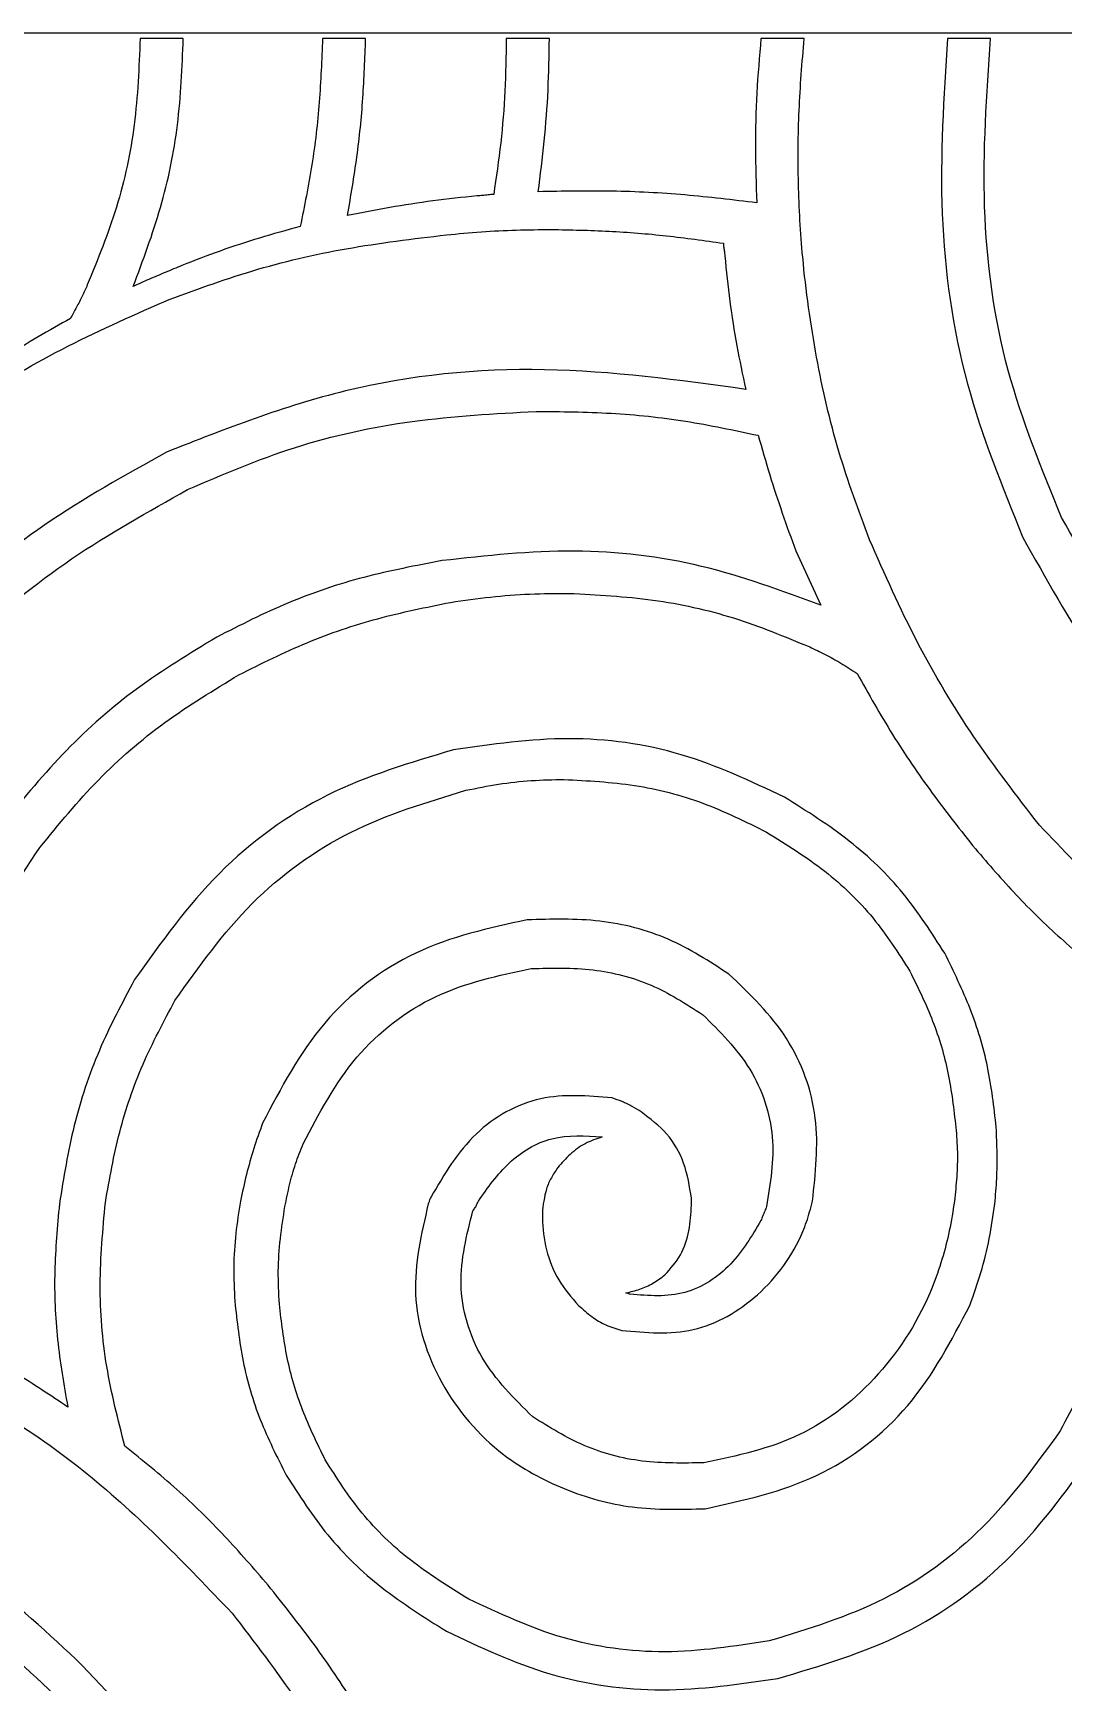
# Model space of a CAD drawing. Extents: x 0 to 371, y 0 to 260.
# Drawn here: x 281.68 to 301.25, y 228.61 to 259.95 of the extents above; entities that cross this region are included whole.
import ezdxf

# ---------------------------------------------------------------- set-up
doc = ezdxf.new("R2010")
doc.units = 0
doc.layers.add('Layer_1', color=7, linetype='CONTINUOUS')

msp = doc.modelspace()

# ---------------------------------------------------------------- linework, layer by layer
at = {"layer": 'Layer_1', "color": 7}
for points in [[(0.02646, 259.95312), (370.443122, 259.95312), (370.443122, 0.661457), (0.02646, 0.661457)], [(291.524845, 256.217641)], [(291.237005, 252.761521)], [(291.864358, 249.302817)], [(291.767706, 245.766599)]]:
    msp.add_lwpolyline(points, close=True, dxfattribs=at)
for points in [[(284.533019, 259.847393), (283.712916, 259.847393)], [(287.998955, 259.847393), (287.178852, 259.847393)], [(291.491243, 259.847393), (290.671141, 259.847393)], [(296.33333, 259.847393), (295.513227, 259.847393)], [(299.878852, 259.847393), (299.05875, 259.847393)], [(296.174685, 250.11052), (296.650618, 249.078542)], [(294.19031, 237.675104), (294.19031, 237.807395)]]:
    msp.add_lwpolyline(points, dxfattribs=at)
for points, knots in [([(283.712916, 259.847393), (283.690595, 259.300129), (283.646478, 258.218457), (283.309259, 256.634822), (282.906954, 255.651825), (282.707288, 255.163958)], [0, 0, 0, 0, 1.641502, 3.244441, 4.823859, 4.823859, 4.823859, 4.823859]), ([(283.580625, 255.137603), (283.766002, 255.632558), (284.139387, 256.629494), (284.466817, 258.216541), (284.510791, 259.299823), (284.533019, 259.847393)], [0, 0, 0, 0, 1.584262, 3.191011, 4.833323, 4.833323, 4.833323, 4.833323]), ([(287.178852, 259.847393), (287.163014, 259.444341), (287.131484, 258.641956), (286.994384, 257.447205), (286.8351, 256.665534), (286.755625, 256.275519)], [0, 0, 0, 0, 1.209889, 2.408612, 3.602317, 3.602317, 3.602317, 3.602317]), ([(287.654785, 256.486875), (287.718339, 256.856998), (287.845309, 257.596442), (287.956709, 258.719256), (287.984843, 259.470537), (287.998955, 259.847393)], [0, 0, 0, 0, 1.126372, 2.250305, 3.381541, 3.381541, 3.381541, 3.381541]), ([(290.671141, 259.847393), (290.665909, 259.514713), (290.655492, 258.852302), (290.575818, 257.862521), (290.480542, 257.209979), (290.43291, 256.88375)], [0, 0, 0, 0, 0.998009, 1.98717, 2.976081, 2.976081, 2.976081, 2.976081]), ([(291.279894, 256.936977), (291.320427, 257.256785), (291.401819, 257.898966), (291.475648, 258.870228), (291.486038, 259.521281), (291.491243, 259.847393)], [0, 0, 0, 0, 0.967034, 1.941822, 2.92013, 2.92013, 2.92013, 2.92013]), ([(295.513227, 259.847393), (295.48321, 259.503331), (295.423084, 258.814138), (295.396701, 257.771569), (295.421281, 257.075225), (295.43364, 256.725103)], [0, 0, 0, 0, 1.035958, 2.075132, 3.126011, 3.126011, 3.126011, 3.126011]), ([(297.57666, 250.322394), (297.370326, 250.876771), (296.949681, 252.006963), (296.540877, 253.811458), (296.300674, 255.518582), (296.210696, 257.088449), (296.22091, 258.476407), (296.296041, 259.392651), (296.33333, 259.847393)], [0, 0, 0, 0, 1.772886, 3.614329, 5.536553, 6.939327, 8.328107, 9.696544, 9.696544, 9.696544, 9.696544]), ([(299.05875, 259.847393), (298.986924, 258.737342), (298.844689, 256.539109), (299.300385, 253.301796), (300.098906, 251.332433), (300.487076, 250.375103)], [0, 0, 0, 0, 3.333346, 6.601015, 9.692054, 9.692054, 9.692054, 9.692054]), ([(301.228121, 250.745623), (300.850536, 251.66506), (300.074321, 253.555174), (299.65488, 256.670752), (299.803696, 258.781444), (299.878852, 259.847393)], [0, 0, 0, 0, 2.973144, 6.111985, 9.314544, 9.314544, 9.314544, 9.314544]), ([(290.115621, 256.857395), (289.836044, 256.827599), (289.281378, 256.768484), (288.460959, 256.641458), (287.922034, 256.53812), (287.654785, 256.486875)], [0, 0, 0, 0, 0.843391, 1.673243, 2.489576, 2.489576, 2.489576, 2.489576]), ([(290.43291, 256.88375), (290.397591, 256.882116), (290.32679, 256.878839), (290.221741, 256.862306), (290.15094, 256.859029), (290.115621, 256.857395)], [0, 0, 0, 0, 0.105999, 0.212489, 0.318488, 0.318488, 0.318488, 0.318488]), ([(295.43364, 256.725103), (294.979151, 256.779811), (294.064459, 256.889915), (292.676931, 256.963536), (291.746678, 256.945851), (291.279894, 256.936977)], [0, 0, 0, 0, 1.373108, 2.763476, 4.163787, 4.163787, 4.163787, 4.163787]), ([(284.162496, 254.846665), (284.716978, 255.052435), (285.84742, 255.471947), (287.65115, 255.890611), (288.897318, 256.040382), (289.53375, 256.116872)], [0, 0, 0, 0, 1.773058, 3.614804, 5.537181, 5.537181, 5.537181, 5.537181]), ([(286.755625, 256.275519), (286.49604, 256.203609), (285.983685, 256.061677), (285.232169, 255.817314), (284.747216, 255.628256), (284.506666, 255.534478)], [0, 0, 0, 0, 0.808048, 1.594884, 2.369315, 2.369315, 2.369315, 2.369315]), ([(289.53375, 256.116872), (289.75514, 256.137534), (290.197146, 256.178785), (290.861421, 256.211793), (291.303914, 256.215693), (291.524845, 256.217641)], [0, 0, 0, 0, 0.667007, 1.331681, 1.994463, 1.994463, 1.994463, 1.994463]), ([(291.524845, 256.217641), (291.891739, 256.211148), (292.623883, 256.19819), (293.716764, 256.108862), (294.438534, 256.008011), (294.798535, 255.957708)], [0, 0, 0, 0, 1.100666, 2.196402, 3.286784, 3.286784, 3.286784, 3.286784]), ([(294.798535, 255.957708), (294.800207, 255.931204), (294.803567, 255.877978), (294.820384, 255.799727), (294.823743, 255.746501), (294.825416, 255.719997)], [0, 0, 0, 0, 0.079574, 0.159801, 0.239374, 0.239374, 0.239374, 0.239374]), ([(284.506666, 255.534478), (284.401123, 255.49047), (284.191704, 255.403149), (283.882363, 255.272339), (283.68011, 255.182026), (283.580625, 255.137603)], [0, 0, 0, 0, 0.343054, 0.680691, 1.007541, 1.007541, 1.007541, 1.007541]), ([(294.825416, 255.719997), (294.855278, 255.431565), (294.914564, 254.858915), (295.046523, 254.010947), (295.16396, 253.455483), (295.222291, 253.179583)], [0, 0, 0, 0, 0.86984, 1.726976, 2.572874, 2.572874, 2.572874, 2.572874]), ([(282.707288, 255.163958), (282.677178, 255.092842), (282.615968, 254.948273), (282.500657, 254.741379), (282.426891, 254.600051), (282.39, 254.529372)], [0, 0, 0, 0, 0.23151, 0.470625, 0.709842, 0.709842, 0.709842, 0.709842]), ([(278.738538, 251.618955), (279.289381, 252.044367), (280.395376, 252.898519), (282.214102, 253.983983), (283.509001, 254.55732), (284.162496, 254.846665)], [0, 0, 0, 0, 2.086879, 4.19008, 6.332928, 6.332928, 6.332928, 6.332928]), ([(282.39, 254.529372), (281.979752, 254.294977), (281.162288, 253.827921), (279.986897, 253.052117), (279.259336, 252.46615), (278.897182, 252.174477)], [0, 0, 0, 0, 1.417397, 2.824316, 4.218705, 4.218705, 4.218705, 4.218705]), ([(295.222291, 253.179583), (293.951622, 253.354627), (291.422808, 253.702988), (287.636754, 253.331438), (285.333839, 252.427867), (284.215201, 251.988958)], [0, 0, 0, 0, 3.842013, 7.646159, 11.23946, 11.23946, 11.23946, 11.23946]), ([(284.612076, 251.27479), (285.282696, 251.561833), (286.657358, 252.150223), (288.901559, 252.633637), (290.451247, 252.718495), (291.237005, 252.761521)], [0, 0, 0, 0, 2.184859, 4.478604, 6.837891, 6.837891, 6.837891, 6.837891]), ([(291.237005, 252.761521), (291.712838, 252.757266), (292.662899, 252.74877), (294.077463, 252.599893), (295.000726, 252.404142), (295.459993, 252.306769)], [0, 0, 0, 0, 1.427122, 2.849432, 4.257244, 4.257244, 4.257244, 4.257244]), ([(295.459993, 252.306769), (295.531893, 252.055724), (295.674115, 251.559138), (295.914567, 250.827332), (296.088187, 250.348884), (296.174685, 250.11052)], [0, 0, 0, 0, 0.78336, 1.549547, 2.31025, 2.31025, 2.31025, 2.31025]), ([(284.215201, 251.988958), (283.429351, 251.550179), (281.869277, 250.679111), (279.803774, 248.975111), (278.667536, 247.629784), (278.103432, 246.961875)], [0, 0, 0, 0, 2.696804, 5.35371, 7.973322, 7.973322, 7.973322, 7.973322]), ([(278.791243, 246.485935), (279.32375, 247.126099), (280.397601, 248.417049), (282.379338, 250.024816), (283.864757, 250.856411), (284.612076, 251.27479)], [0, 0, 0, 0, 2.494016, 5.029417, 7.596492, 7.596492, 7.596492, 7.596492]), ([(306.016974, 244.92479), (305.377485, 245.461915), (304.09109, 246.542394), (302.47757, 248.517818), (301.646301, 249.999997), (301.228121, 250.745623)], [0, 0, 0, 0, 2.501839, 5.032693, 7.594724, 7.594724, 7.594724, 7.594724]), ([(296.650618, 249.078542), (295.903973, 249.354211), (294.393975, 249.911719), (291.934922, 250.200061), (290.290291, 250.018052), (289.454163, 249.925519)], [0, 0, 0, 0, 2.382422, 4.818158, 7.337121, 7.337121, 7.337121, 7.337121]), ([(300.804894, 244.898435), (300.379446, 245.449284), (299.525214, 246.555301), (298.439459, 248.373958), (297.866041, 249.668892), (297.57666, 250.322394)], [0, 0, 0, 0, 2.08696, 4.19029, 6.333196, 6.333196, 6.333196, 6.333196]), ([(300.487076, 250.375103), (300.926056, 249.587562), (301.79745, 248.024256), (303.495683, 245.952422), (304.845572, 244.822816), (305.514159, 244.263332)], [0, 0, 0, 0, 2.701851, 5.363294, 7.97507, 7.97507, 7.97507, 7.97507]), ([(289.454163, 249.925519), (288.955803, 249.830411), (287.961545, 249.640664), (286.517017, 249.15861), (285.617641, 248.699685), (285.168125, 248.47031)], [0, 0, 0, 0, 1.521204, 3.034896, 4.547432, 4.547432, 4.547432, 4.547432]), ([(289.612807, 249.131769), (289.865053, 249.168542), (290.365785, 249.241542), (291.117974, 249.298991), (291.616724, 249.301548), (291.864358, 249.302817)], [0, 0, 0, 0, 0.76461, 1.517821, 2.260589, 2.260589, 2.260589, 2.260589]), ([(291.864358, 249.302817), (292.397933, 249.274943), (293.453951, 249.219776), (295.000445, 248.880462), (295.961626, 248.482535), (296.439269, 248.284792)], [0, 0, 0, 0, 1.601435, 3.169464, 4.718372, 4.718372, 4.718372, 4.718372]), ([(285.591352, 247.755625), (286.01874, 247.968762), (286.869429, 248.392998), (288.22206, 248.851461), (289.14924, 249.038336), (289.612807, 249.131769)], [0, 0, 0, 0, 1.43169, 2.849696, 4.26756, 4.26756, 4.26756, 4.26756]), ([(285.168125, 248.47031), (284.655528, 248.158966), (283.632148, 247.537378), (282.269671, 246.343909), (281.504553, 245.417181), (281.119788, 244.951145)], [0, 0, 0, 0, 1.797008, 3.587659, 5.399077, 5.399077, 5.399077, 5.399077]), ([(296.439269, 248.284792), (296.537134, 248.238498), (296.737701, 248.143622), (297.038485, 247.976383), (297.236454, 247.848639), (297.338958, 247.782497)], [0, 0, 0, 0, 0.324734, 0.665521, 1.031435, 1.031435, 1.031435, 1.031435]), ([(281.807599, 244.475205), (282.165511, 244.912934), (282.876099, 245.781987), (284.15731, 246.88667), (285.112532, 247.465485), (285.591352, 247.755625)], [0, 0, 0, 0, 1.694235, 3.363681, 5.041599, 5.041599, 5.041599, 5.041599]), ([(297.338958, 247.782497), (297.559179, 247.391098), (297.99896, 246.609472), (298.75587, 245.498331), (299.310912, 244.797899), (299.587916, 244.448334)], [0, 0, 0, 0, 1.346866, 2.689695, 4.027539, 4.027539, 4.027539, 4.027539]), ([(295.962807, 245.427602), (295.318933, 245.731363), (294.023285, 246.342611), (291.838656, 246.644101), (290.396152, 246.433754), (289.666041, 246.327288)], [0, 0, 0, 0, 2.127628, 4.281359, 6.488658, 6.488658, 6.488658, 6.488658]), ([(289.666041, 246.327288), (288.848923, 246.085219), (287.220759, 245.60288), (285.104083, 244.062864), (284.11035, 242.668152), (283.606977, 241.961664)], [0, 0, 0, 0, 2.544261, 5.069618, 7.661991, 7.661991, 7.661991, 7.661991]), ([(289.903743, 245.559894), (290.110347, 245.601852), (290.521514, 245.685353), (291.14521, 245.754258), (291.560807, 245.762498), (291.767706, 245.766599)], [0, 0, 0, 0, 0.632271, 1.258299, 1.878931, 1.878931, 1.878931, 1.878931]), ([(291.767706, 245.766599), (292.217541, 245.743142), (293.112807, 245.696457), (294.422099, 245.359008), (295.220533, 244.963573), (295.619166, 244.766144)], [0, 0, 0, 0, 1.34938, 2.685548, 4.017818, 4.017818, 4.017818, 4.017818]), ([(284.374375, 241.564789), (284.831411, 242.207001), (285.736118, 243.478268), (287.668151, 244.883923), (289.15571, 245.333713), (289.903743, 245.559894)], [0, 0, 0, 0, 2.355361, 4.662461, 6.996095, 6.996095, 6.996095, 6.996095]), ([(299.005515, 242.463959), (298.75672, 242.852341), (298.250255, 243.642959), (297.207101, 244.647149), (296.382819, 245.16416), (295.962807, 245.427602)], [0, 0, 0, 0, 1.380479, 2.810202, 4.295597, 4.295597, 4.295597, 4.295597]), ([(295.619166, 244.766144), (295.996959, 244.530774), (296.737319, 244.06952), (297.672677, 243.173243), (298.12333, 242.466479), (298.344057, 242.12031)], [0, 0, 0, 0, 1.333599, 2.613451, 3.842094, 3.842094, 3.842094, 3.842094]), ([(311.017704, 238.52208), (309.657204, 239.004111), (307.023515, 239.937239), (303.504541, 242.07277), (301.68716, 243.974986), (300.804894, 244.898435)], [0, 0, 0, 0, 4.325799, 8.373984, 12.193381, 12.193381, 12.193381, 12.193381]), ([(279.267705, 237.72833), (279.387096, 238.540375), (279.624483, 240.15497), (280.466376, 242.464259), (281.362325, 243.807589), (281.807599, 244.475205)], [0, 0, 0, 0, 2.45932, 4.889889, 7.291337, 7.291337, 7.291337, 7.291337]), ([(299.587916, 244.448334), (299.842427, 244.153168), (300.354623, 243.559155), (301.206745, 242.730629), (301.81871, 242.219721), (302.12781, 241.961664)], [0, 0, 0, 0, 1.168836, 2.352251, 3.560031, 3.560031, 3.560031, 3.560031]), ([(291.068016, 243.099062), (290.343511, 242.940656), (288.901812, 242.625443), (287.077069, 241.218163), (286.389051, 239.902127), (286.040932, 239.236249)], [0, 0, 0, 0, 2.206856, 4.391448, 6.628866, 6.628866, 6.628866, 6.628866]), ([(294.904474, 242.067084), (294.530713, 242.30912), (293.778835, 242.796015), (292.441102, 243.137917), (291.529923, 243.112133), (291.068016, 243.099062)], [0, 0, 0, 0, 1.329611, 2.674722, 4.057669, 4.057669, 4.057669, 4.057669]), ([(299.984791, 239.156667), (299.941035, 239.540534), (299.8537, 240.306703), (299.516285, 241.422174), (299.176251, 242.115721), (299.005515, 242.463959)], [0, 0, 0, 0, 1.157469, 2.310221, 3.472748, 3.472748, 3.472748, 3.472748]), ([(283.606977, 241.961664), (283.370579, 241.519165), (282.897462, 240.633569), (282.420505, 239.193792), (282.259057, 238.199772), (282.178121, 237.701459)], [0, 0, 0, 0, 1.503279, 3.008589, 4.521818, 4.521818, 4.521818, 4.521818]), ([(286.80833, 238.839374), (287.111299, 239.415466), (287.709211, 240.552388), (289.27967, 241.774874), (290.524089, 242.040119), (291.147602, 242.17302)], [0, 0, 0, 0, 1.939308, 3.827233, 5.723084, 5.723084, 5.723084, 5.723084]), ([(291.147602, 242.17302), (291.539458, 242.182486), (292.312084, 242.201149), (293.445258, 241.912338), (294.084221, 241.503378), (294.40166, 241.300205)], [0, 0, 0, 0, 1.1732, 2.313215, 3.43875, 3.43875, 3.43875, 3.43875]), ([(296.491974, 237.754685), (296.550298, 238.281743), (296.668065, 239.34595), (296.092476, 240.930525), (295.303191, 241.685632), (294.904474, 242.067084)], [0, 0, 0, 0, 1.577528, 3.185267, 4.826554, 4.826554, 4.826554, 4.826554]), ([(298.344057, 242.12031), (298.497236, 241.809304), (298.801992, 241.190541), (299.097846, 240.189493), (299.177343, 239.502679), (299.217394, 239.156667)], [0, 0, 0, 0, 1.038912, 2.066967, 3.110734, 3.110734, 3.110734, 3.110734]), ([(283.051458, 237.72833), (283.130826, 238.176116), (283.289529, 239.07151), (283.732669, 240.366208), (284.160825, 241.165918), (284.374375, 241.564789)], [0, 0, 0, 0, 1.363155, 2.725773, 4.081693, 4.081693, 4.081693, 4.081693]), ([(294.40166, 241.300205), (294.730176, 240.975407), (295.383001, 240.329971), (295.837775, 238.981504), (295.6915, 238.089735), (295.619166, 237.648749)], [0, 0, 0, 0, 1.374439, 2.731269, 4.058615, 4.058615, 4.058615, 4.058615]), ([(292.681868, 239.712705), (292.223855, 239.752812), (291.296567, 239.834011), (289.982891, 239.09482), (289.494092, 238.262515), (289.242285, 237.83375)], [0, 0, 0, 0, 1.356338, 2.746027, 4.222582, 4.222582, 4.222582, 4.222582]), ([(293.237916, 239.448122), (293.180638, 239.483716), (293.063235, 239.556673), (292.877527, 239.647162), (292.746119, 239.691182), (292.681868, 239.712705)], [0, 0, 0, 0, 0.202268, 0.414583, 0.617713, 0.617713, 0.617713, 0.617713]), ([(294.19031, 237.807395), (294.15538, 238.033318), (294.087582, 238.471819), (293.751558, 239.058595), (293.408856, 239.318488), (293.237916, 239.448122)], [0, 0, 0, 0, 0.68245, 1.324586, 1.963646, 1.963646, 1.963646, 1.963646]), ([(286.040932, 239.236249), (285.98261, 239.075599), (285.865693, 238.753554), (285.729076, 238.257382), (285.654826, 237.922241), (285.617705, 237.754685)], [0, 0, 0, 0, 0.512559, 1.027501, 1.542349, 1.542349, 1.542349, 1.542349]), ([(299.217394, 239.156667), (299.229879, 238.998372), (299.254675, 238.683987), (299.238714, 238.215019), (299.206819, 237.907033), (299.191041, 237.754685)], [0, 0, 0, 0, 0.47604, 0.945453, 1.404937, 1.404937, 1.404937, 1.404937]), ([(299.95791, 237.701459), (299.972127, 237.860413), (300.000697, 238.179831), (300.00553, 238.665943), (299.991761, 238.991762), (299.984791, 239.156667)], [0, 0, 0, 0, 0.478614, 0.961775, 1.45692, 1.45692, 1.45692, 1.45692]), ([(286.46416, 237.648749), (286.492247, 237.787274), (286.547665, 238.060594), (286.658614, 238.460098), (286.758734, 238.713734), (286.80833, 238.839374)], [0, 0, 0, 0, 0.424009, 0.836601, 1.241602, 1.241602, 1.241602, 1.241602]), ([(290.141974, 237.754685), (290.320742, 238.008795), (290.678898, 238.517897), (291.529415, 239.038851), (292.17157, 238.994256), (292.496871, 238.971665)], [0, 0, 0, 0, 0.929904, 1.863035, 2.821041, 2.821041, 2.821041, 2.821041]), ([(292.496871, 238.971665), (292.385743, 238.934872), (292.163405, 238.861258), (291.879701, 238.649885), (291.726518, 238.476117), (291.650416, 238.389789)], [0, 0, 0, 0, 0.349321, 0.698901, 1.044036, 1.044036, 1.044036, 1.044036]), ([(291.650416, 238.389789), (291.608157, 238.326213), (291.523282, 238.198526), (291.427141, 237.985329), (291.399682, 237.83201), (291.385833, 237.754685)], [0, 0, 0, 0, 0.228959, 0.459846, 0.694772, 0.694772, 0.694772, 0.694772]), ([(282.178121, 237.701459), (282.139347, 237.274031), (282.061503, 236.415924), (282.114723, 235.118024), (282.262718, 234.265298), (282.336766, 233.838645)], [0, 0, 0, 0, 1.28672, 2.583227, 3.881496, 3.881496, 3.881496, 3.881496]), ([(283.421451, 233.098122), (283.292706, 233.599222), (283.034568, 234.603946), (282.908502, 236.16835), (283.003707, 237.207252), (283.051458, 237.72833)], [0, 0, 0, 0, 1.550432, 3.108674, 4.676707, 4.676707, 4.676707, 4.676707]), ([(285.617705, 237.754685), (285.585986, 237.549275), (285.52189, 237.134196), (285.479722, 236.49646), (285.500993, 236.066919), (285.511766, 235.849375)], [0, 0, 0, 0, 0.623438, 1.259799, 1.912812, 1.912812, 1.912812, 1.912812]), ([(286.35875, 235.796665), (286.347937, 236.005693), (286.326498, 236.42014), (286.369257, 237.040101), (286.432544, 237.445982), (286.46416, 237.648749)], [0, 0, 0, 0, 0.62747, 1.244105, 1.859682, 1.859682, 1.859682, 1.859682]), ([(289.18958, 237.701459), (289.05656, 237.129713), (288.78894, 235.979429), (289.352609, 234.22657), (290.436977, 232.959856), (291.759414, 232.239882), (293.077664, 231.869583), (293.991742, 231.894747), (294.454894, 231.907497)], [0, 0, 0, 0, 1.733689, 3.487973, 5.285129, 6.608863, 7.955426, 9.338494, 9.338494, 9.338494, 9.338494]), ([(289.242285, 237.83375), (289.235049, 237.82262), (289.21901, 237.797949), (289.21017, 237.750342), (289.196765, 237.718518), (289.18958, 237.701459)], [0, 0, 0, 0, 0.039475, 0.087503, 0.142996, 0.142996, 0.142996, 0.142996]), ([(291.173955, 233.653644), (290.819307, 234.003612), (290.116323, 234.697322), (289.683652, 236.171775), (289.919798, 237.108225), (290.036035, 237.569167)], [0, 0, 0, 0, 1.479954, 2.933572, 4.342664, 4.342664, 4.342664, 4.342664]), ([(290.036035, 237.569167), (290.052014, 237.588521), (290.083725, 237.626929), (290.113374, 237.692534), (290.132808, 237.734767), (290.141974, 237.754685)], [0, 0, 0, 0, 0.074948, 0.14873, 0.214588, 0.214588, 0.214588, 0.214588]), ([(291.385833, 237.754685), (291.378674, 237.719501), (291.364445, 237.649571), (291.359405, 237.542858), (291.356339, 237.267739), (291.413774, 236.822029), (291.637369, 236.23598), (291.91087, 235.925284), (292.047291, 235.77031)], [0, 0, 0, 0, 0.107557, 0.213775, 0.319694, 0.933199, 1.551291, 2.166413, 2.166413, 2.166413, 2.166413]), ([(292.867394, 235.293854), (293.327452, 235.252861), (294.258841, 235.169873), (295.540149, 235.922129), (296.155747, 236.774067), (296.380895, 237.358336), (296.440542, 237.55346), (296.474565, 237.686574), (296.491974, 237.754685)], [0, 0, 0, 0, 1.356337, 2.745907, 4.222353, 4.421866, 4.623133, 4.83403, 4.83403, 4.83403, 4.83403]), ([(293.687496, 236.352187), (293.795555, 236.472195), (294.013434, 236.714166), (294.162554, 237.189247), (294.181065, 237.513266), (294.19031, 237.675104)], [0, 0, 0, 0, 0.479683, 0.967183, 1.45365, 1.45365, 1.45365, 1.45365]), ([(299.191041, 237.754685), (299.161509, 237.565236), (299.103178, 237.191045), (298.96046, 236.642226), (298.625695, 235.67662), (297.839407, 234.411541), (296.303078, 233.175816), (295.054267, 232.912332), (294.428541, 232.780312)], [0, 0, 0, 0, 0.574917, 1.135548, 1.698475, 3.637711, 5.525434, 7.421154, 7.421154, 7.421154, 7.421154]), ([(295.619166, 237.648749), (295.608364, 237.619877), (295.585864, 237.559737), (295.546529, 237.473177), (295.524029, 237.413037), (295.513227, 237.384165)], [0, 0, 0, 0, 0.092457, 0.192584, 0.285041, 0.285041, 0.285041, 0.285041]), ([(299.481977, 235.77031), (299.556194, 235.977179), (299.705495, 236.393334), (299.862662, 237.040627), (299.926143, 237.481059), (299.95791, 237.701459)], [0, 0, 0, 0, 0.659029, 1.325756, 1.9936, 1.9936, 1.9936, 1.9936]), ([(302.57739, 237.675104), (302.510472, 237.174521), (302.376657, 236.173522), (301.911463, 234.723768), (301.438101, 233.833526), (301.201769, 233.38906)], [0, 0, 0, 0, 1.513325, 3.026143, 4.534515, 4.534515, 4.534515, 4.534515]), ([(295.513227, 237.384165), (295.341119, 237.093111), (294.994959, 236.507716), (294.081728, 235.898583), (293.379842, 235.953822), (293.026038, 235.981667)], [0, 0, 0, 0, 1.011102, 2.033625, 3.072954, 3.072954, 3.072954, 3.072954]), ([(292.946451, 236.008539), (293.034711, 236.029816), (293.212146, 236.072591), (293.466859, 236.183533), (293.613702, 236.295779), (293.687496, 236.352187)], [0, 0, 0, 0, 0.272224, 0.547269, 0.825116, 0.825116, 0.825116, 0.825116]), ([(275.24625, 236.299477), (276.60675, 235.817446), (279.240439, 234.884318), (282.759414, 232.748787), (284.576795, 230.846571), (285.459061, 229.923122)], [0, 0, 0, 0, 4.325799, 8.373985, 12.193381, 12.193381, 12.193381, 12.193381]), ([(293.026038, 235.981667), (293.016998, 235.983444), (292.998215, 235.987135), (292.974274, 236.003071), (292.955491, 236.006762), (292.946451, 236.008539)], [0, 0, 0, 0, 0.027413, 0.056957, 0.08437, 0.08437, 0.08437, 0.08437]), ([(285.511766, 235.849375), (285.553862, 235.465711), (285.637853, 234.700226), (285.965291, 233.580136), (286.314968, 232.889728), (286.491041, 232.542084)], [0, 0, 0, 0, 1.156642, 2.307722, 3.475186, 3.475186, 3.475186, 3.475186]), ([(287.231557, 232.833538), (287.078372, 233.146474), (286.773571, 233.76914), (286.480233, 234.770319), (286.399226, 235.454705), (286.35875, 235.796665)], [0, 0, 0, 0, 1.044083, 2.077468, 3.109447, 3.109447, 3.109447, 3.109447]), ([(292.047291, 235.77031), (292.127488, 235.696753), (292.285042, 235.552242), (292.563293, 235.387531), (292.765554, 235.325225), (292.867394, 235.293854)], [0, 0, 0, 0, 0.326004, 0.640466, 0.959372, 0.959372, 0.959372, 0.959372]), ([(294.454894, 231.907497), (295.179398, 232.065902), (296.621097, 232.381116), (298.44584, 233.788396), (299.133858, 235.104432), (299.481977, 235.77031)], [0, 0, 0, 0, 2.206856, 4.391448, 6.628866, 6.628866, 6.628866, 6.628866]), ([(282.336766, 233.838645), (282.01053, 234.056623), (281.350139, 234.497868), (280.306725, 235.09742), (279.580801, 235.456882), (279.215, 235.638019)], [0, 0, 0, 0, 1.176854, 2.382276, 3.606699, 3.606699, 3.606699, 3.606699]), ([(294.428541, 232.780312), (294.036368, 232.772548), (293.262599, 232.757229), (292.134631, 233.056125), (291.492109, 233.455759), (291.173955, 233.653644)], [0, 0, 0, 0, 1.173488, 2.315328, 3.43529, 3.43529, 3.43529, 3.43529]), ([(301.201769, 233.38906), (300.738097, 232.747331), (299.822349, 231.47992), (297.894936, 230.073723), (296.413949, 229.620868), (295.671871, 229.393955)], [0, 0, 0, 0, 2.366487, 4.673793, 6.990996, 6.990996, 6.990996, 6.990996]), ([(286.146871, 230.452288), (285.87433, 230.766998), (285.325148, 231.401152), (284.418227, 232.291247), (283.755576, 232.827653), (283.421451, 233.098122)], [0, 0, 0, 0, 1.248723, 2.516232, 3.805337, 3.805337, 3.805337, 3.805337]), ([(295.830515, 228.679271), (296.647633, 228.92134), (298.275798, 229.403679), (300.392474, 230.943695), (301.386207, 232.338407), (301.88958, 233.044895)], [0, 0, 0, 0, 2.544261, 5.069618, 7.661991, 7.661991, 7.661991, 7.661991]), ([(289.956977, 230.187705), (289.579147, 230.423082), (288.838692, 230.884363), (287.903082, 231.780557), (287.452326, 232.487364), (287.231557, 232.833538)], [0, 0, 0, 0, 1.333713, 2.613748, 3.842469, 3.842469, 3.842469, 3.842469]), ([(286.491041, 232.542084), (286.739831, 232.153739), (287.246274, 231.363214), (288.289507, 230.359277), (289.113745, 229.842361), (289.53375, 229.578957)], [0, 0, 0, 0, 1.380369, 2.809918, 4.295238, 4.295238, 4.295238, 4.295238]), ([(287.020208, 213.598021), (287.191594, 214.850939), (287.532765, 217.345067), (287.10435, 221.052901), (286.031737, 224.240206), (284.472162, 226.781631), (282.793911, 228.859867), (281.445205, 229.994435), (280.775618, 230.557709)], [0, 0, 0, 0, 3.781588, 7.527836, 11.082466, 13.779271, 16.436178, 19.055791, 19.055791, 19.055791, 19.055791]), ([(288.448535, 227.065415), (288.219739, 227.465273), (287.764092, 228.261592), (286.989503, 229.389889), (286.426288, 230.099997), (286.146871, 230.452288)], [0, 0, 0, 0, 1.381656, 2.751576, 4.100342, 4.100342, 4.100342, 4.100342]), ([(303.741663, 230.531354), (303.383744, 230.093589), (302.673131, 229.224448), (301.391998, 228.119503), (300.436736, 227.540596), (299.95791, 227.250417)], [0, 0, 0, 0, 1.694337, 3.363945, 5.041935, 5.041935, 5.041935, 5.041935]), ([(295.671871, 229.393955), (295.011553, 229.292746), (293.705706, 229.092593), (291.723174, 229.364504), (290.543955, 229.914123), (289.956977, 230.187705)], [0, 0, 0, 0, 1.997914, 3.951078, 5.88688, 5.88688, 5.88688, 5.88688]), ([(300.30208, 226.536249), (300.814676, 226.847593), (301.838056, 227.469181), (303.200533, 228.66265), (303.965651, 229.589378), (304.350416, 230.055413)], [0, 0, 0, 0, 1.797008, 3.587658, 5.399077, 5.399077, 5.399077, 5.399077]), ([(280.326038, 229.923122), (280.965527, 229.385997), (282.251921, 228.305518), (283.865441, 226.330094), (284.696711, 224.847915), (285.114891, 224.102288)], [0, 0, 0, 0, 2.501839, 5.032693, 7.594724, 7.594724, 7.594724, 7.594724]), ([(285.459061, 229.923122), (285.884617, 229.370361), (286.739116, 228.26044), (287.819766, 226.439489), (288.396679, 225.148369), (288.686766, 224.499163)], [0, 0, 0, 0, 2.091605, 4.199856, 6.332056, 6.332056, 6.332056, 6.332056]), ([(289.53375, 229.578957), (290.177624, 229.275196), (291.473271, 228.663948), (293.657901, 228.362458), (295.100404, 228.572805), (295.830515, 228.679271)], [0, 0, 0, 0, 2.127628, 4.281359, 6.488658, 6.488658, 6.488658, 6.488658])]:
    msp.add_open_spline(points, degree=3, knots=knots, dxfattribs=at)

doc.saveas('drawing.dxf')
